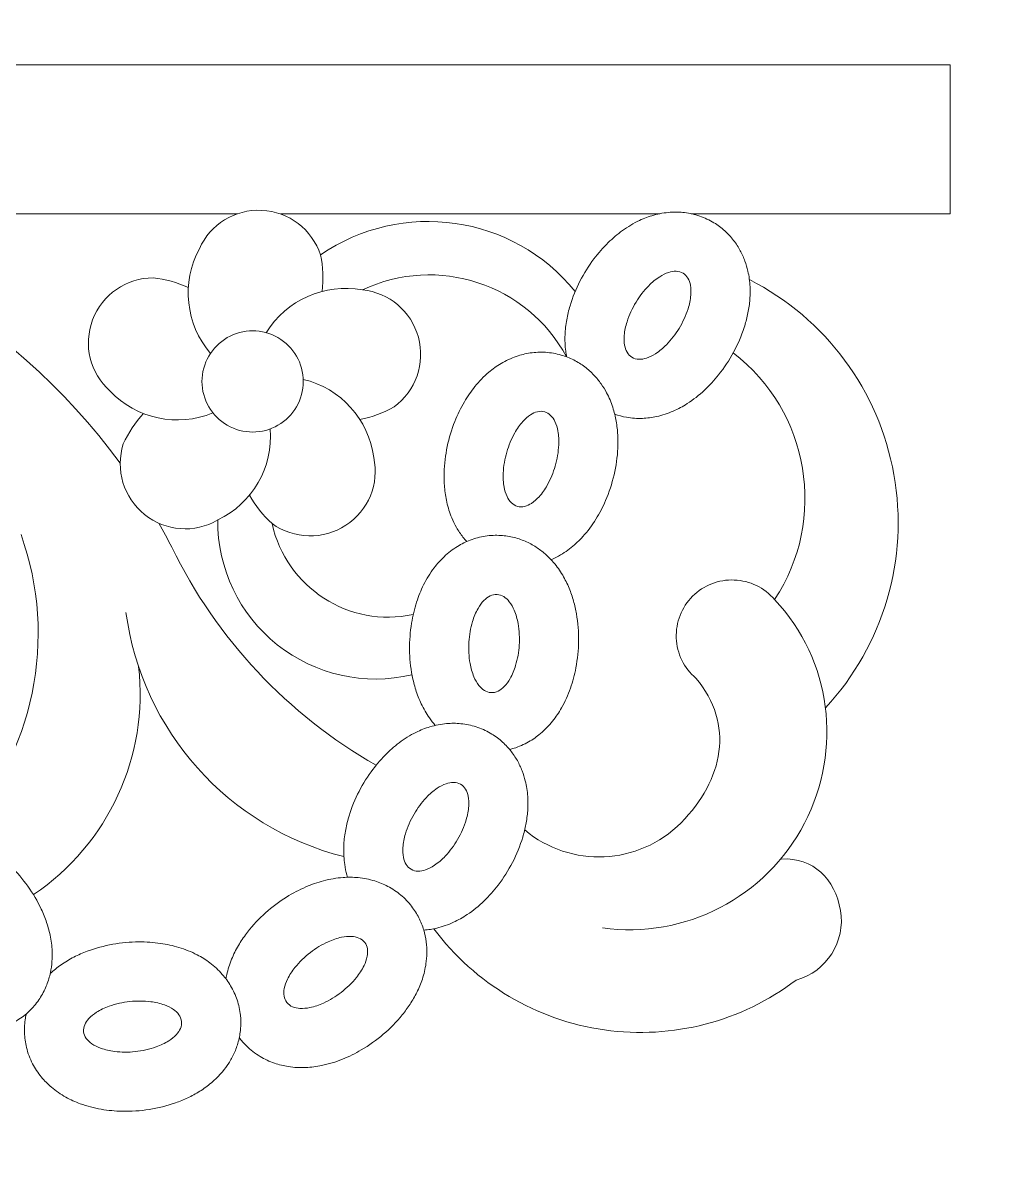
# Model space of a CAD drawing. Header units: millimetres. Extents: x 5151 to 5396, y 1629 to 1892.
# Drawn here: x 5331.88 to 5354.85, y 1809.92 to 1837.13 of the extents above; entities that cross this region are included whole.
import ezdxf

# ---------------------------------------------------------------- set-up
doc = ezdxf.new("R2010")
doc.units = ezdxf.units.MM
doc.header["$MEASUREMENT"] = 0
doc.layers.add('SITARA ALL', color=18, linetype='Continuous', true_color=0x000000)

msp = doc.modelspace()

# ---------------------------------------------------------------- linework, layer by layer
at = {"layer": 'SITARA ALL', "lineweight": 9}
for points, knots in [([(5151.918, 1891.909), (5151.918, 1891.909), (5395.918, 1891.909), (5395.918, 1891.909), (5395.918, 1891.909), (5395.918, 1769.909), (5395.918, 1769.909), (5395.918, 1769.909), (5151.918, 1769.909), (5151.918, 1769.909), (5151.918, 1769.909), (5151.918, 1891.909), (5151.918, 1891.909)], [0, 0, 0, 0, 0.25, 0.25, 0.25, 0.5, 0.5, 0.5, 0.75, 0.75, 0.75, 1, 1, 1, 1]), ([(5334.193, 1826.657), (5331.572, 1830.262), (5327.494, 1832.528), (5323.048, 1832.848), (5318.601, 1833.168), (5314.259, 1831.529), (5311.149, 1828.336)], [0, 0, 0, 0, 0.333333, 0.333333, 0.333333, 1, 1, 1, 1]), ([(5338.957, 1831.612), (5338.757, 1832.221), (5338.202, 1832.643), (5337.561, 1832.673), (5336.921, 1832.702), (5336.334, 1832.346), (5336.079, 1831.758)], [0, 0, 0, 0, 0.333333, 0.333333, 0.333333, 1, 1, 1, 1]), ([(5344.806, 1829.188), (5344.797, 1829.234), (5344.789, 1829.279), (5344.783, 1829.325), (5344.767, 1829.454), (5344.762, 1829.583), (5344.767, 1829.713), (5344.773, 1829.833), (5344.786, 1829.952), (5344.807, 1830.07), (5344.828, 1830.183), (5344.854, 1830.295), (5344.888, 1830.405), (5344.948, 1830.606), (5345.027, 1830.801), (5345.123, 1830.987), (5345.218, 1831.173), (5345.329, 1831.349), (5345.454, 1831.516), (5345.558, 1831.655), (5345.672, 1831.785), (5345.796, 1831.906), (5345.901, 1832.01), (5346.014, 1832.106), (5346.133, 1832.192), (5346.261, 1832.285), (5346.397, 1832.366), (5346.539, 1832.433), (5346.647, 1832.484), (5346.76, 1832.525), (5346.875, 1832.558), (5347.004, 1832.594), (5347.136, 1832.617), (5347.27, 1832.626), (5347.383, 1832.634), (5347.496, 1832.631), (5347.609, 1832.618), (5347.731, 1832.603), (5347.851, 1832.576), (5347.968, 1832.536), (5348.086, 1832.496), (5348.199, 1832.443), (5348.306, 1832.378)], [0, 0, 0, 0, 0.066667, 0.066667, 0.066667, 0.133333, 0.133333, 0.133333, 0.2, 0.2, 0.2, 0.266667, 0.266667, 0.266667, 0.333333, 0.333333, 0.333333, 0.4, 0.4, 0.4, 0.466667, 0.466667, 0.466667, 0.533333, 0.533333, 0.533333, 0.6, 0.6, 0.6, 0.666667, 0.666667, 0.666667, 0.733333, 0.733333, 0.733333, 0.8, 0.8, 0.8, 0.866667, 0.866667, 0.866667, 1, 1, 1, 1]), ([(5348.306, 1832.378), (5348.398, 1832.322), (5348.484, 1832.258), (5348.564, 1832.186), (5348.641, 1832.116), (5348.712, 1832.04), (5348.775, 1831.957), (5348.835, 1831.88), (5348.888, 1831.798), (5348.934, 1831.713), (5348.977, 1831.634), (5349.013, 1831.551), (5349.044, 1831.467), (5349.073, 1831.389), (5349.096, 1831.309), (5349.114, 1831.228), (5349.142, 1831.106), (5349.159, 1830.981), (5349.165, 1830.856), (5349.17, 1830.742), (5349.168, 1830.627), (5349.157, 1830.513), (5349.147, 1830.406), (5349.131, 1830.299), (5349.108, 1830.193), (5349.086, 1830.091), (5349.059, 1829.99), (5349.027, 1829.89), (5348.961, 1829.685), (5348.875, 1829.486), (5348.772, 1829.296), (5348.67, 1829.107), (5348.551, 1828.928), (5348.417, 1828.759), (5348.314, 1828.629), (5348.201, 1828.507), (5348.08, 1828.393), (5347.954, 1828.275), (5347.818, 1828.169), (5347.672, 1828.076), (5347.567, 1828.008), (5347.456, 1827.949), (5347.341, 1827.898), (5347.213, 1827.842), (5347.08, 1827.798), (5346.944, 1827.769), (5346.833, 1827.744), (5346.719, 1827.73), (5346.606, 1827.725), (5346.479, 1827.721), (5346.352, 1827.729), (5346.228, 1827.751), (5346.133, 1827.768), (5346.04, 1827.792), (5345.949, 1827.824)], [0, 0, 0, 0, 0.052632, 0.052632, 0.052632, 0.105263, 0.105263, 0.105263, 0.157895, 0.157895, 0.157895, 0.210526, 0.210526, 0.210526, 0.263158, 0.263158, 0.263158, 0.315789, 0.315789, 0.315789, 0.368421, 0.368421, 0.368421, 0.421053, 0.421053, 0.421053, 0.473684, 0.473684, 0.473684, 0.526316, 0.526316, 0.526316, 0.578947, 0.578947, 0.578947, 0.631579, 0.631579, 0.631579, 0.684211, 0.684211, 0.684211, 0.736842, 0.736842, 0.736842, 0.789474, 0.789474, 0.789474, 0.842105, 0.842105, 0.842105, 0.894737, 0.894737, 0.894737, 1, 1, 1, 1]), ([(5334.98, 1831.068), (5334.339, 1831.066), (5333.766, 1830.668), (5333.54, 1830.069), (5333.315, 1829.469), (5333.473, 1828.801), (5333.953, 1828.376)], [0, 0, 0, 0, 0.333333, 0.333333, 0.333333, 1, 1, 1, 1]), ([(5347.575, 1831.177), (5347.524, 1831.207), (5347.467, 1831.223), (5347.408, 1831.224), (5347.348, 1831.225), (5347.288, 1831.216), (5347.231, 1831.197), (5347.156, 1831.171), (5347.084, 1831.137), (5347.017, 1831.093), (5346.922, 1831.031), (5346.835, 1830.959), (5346.756, 1830.878), (5346.641, 1830.76), (5346.54, 1830.63), (5346.455, 1830.489), (5346.366, 1830.343), (5346.294, 1830.187), (5346.242, 1830.024), (5346.208, 1829.919), (5346.185, 1829.81), (5346.175, 1829.699), (5346.168, 1829.621), (5346.171, 1829.542), (5346.185, 1829.464), (5346.195, 1829.406), (5346.215, 1829.349), (5346.244, 1829.297), (5346.272, 1829.249), (5346.311, 1829.208), (5346.358, 1829.178), (5346.409, 1829.148), (5346.466, 1829.132), (5346.525, 1829.131), (5346.585, 1829.13), (5346.645, 1829.139), (5346.702, 1829.158), (5346.777, 1829.183), (5346.849, 1829.218), (5346.916, 1829.262), (5347.011, 1829.324), (5347.098, 1829.396), (5347.177, 1829.477), (5347.292, 1829.595), (5347.393, 1829.725), (5347.478, 1829.866), (5347.567, 1830.012), (5347.639, 1830.168), (5347.691, 1830.331), (5347.725, 1830.436), (5347.748, 1830.545), (5347.758, 1830.656), (5347.765, 1830.734), (5347.762, 1830.813), (5347.748, 1830.89), (5347.738, 1830.949), (5347.718, 1831.006), (5347.689, 1831.058), (5347.661, 1831.106), (5347.622, 1831.147), (5347.575, 1831.177)], [0, 0, 0, 0, 0.05, 0.05, 0.05, 0.1, 0.1, 0.1, 0.15, 0.15, 0.15, 0.2, 0.2, 0.2, 0.25, 0.25, 0.25, 0.3, 0.3, 0.3, 0.35, 0.35, 0.35, 0.4, 0.4, 0.4, 0.45, 0.45, 0.45, 0.5, 0.5, 0.5, 0.55, 0.55, 0.55, 0.6, 0.6, 0.6, 0.65, 0.65, 0.65, 0.7, 0.7, 0.7, 0.75, 0.75, 0.75, 0.8, 0.8, 0.8, 0.85, 0.85, 0.85, 0.9, 0.9, 0.9, 0.95, 0.95, 0.95, 1, 1, 1, 1]), ([(5350.957, 1820.838), (5352.339, 1822.331), (5352.941, 1824.385), (5352.584, 1826.388), (5352.226, 1828.39), (5350.963, 1830.103), (5349.15, 1831.025)], [0, 0, 0, 0, 0.333333, 0.333333, 0.333333, 1, 1, 1, 1]), ([(5340.703, 1827.998), (5341.221, 1828.377), (5341.45, 1829.036), (5341.281, 1829.654), (5341.111, 1830.272), (5340.59, 1830.719), (5339.952, 1830.78)], [0, 0, 0, 0, 0.333333, 0.333333, 0.333333, 1, 1, 1, 1]), ([(5338.547, 1828.604), (5338.547, 1829.034), (5338.318, 1829.431), (5337.945, 1829.646), (5337.573, 1829.862), (5337.114, 1829.862), (5336.741, 1829.646), (5336.368, 1829.431), (5336.139, 1829.034), (5336.139, 1828.604), (5336.139, 1828.173), (5336.368, 1827.776), (5336.741, 1827.561), (5337.114, 1827.346), (5337.573, 1827.346), (5337.945, 1827.561), (5338.318, 1827.776), (5338.547, 1828.173), (5338.547, 1828.604)], [0, 0, 0, 0, 0.166667, 0.166667, 0.166667, 0.333333, 0.333333, 0.333333, 0.5, 0.5, 0.5, 0.666667, 0.666667, 0.666667, 0.833333, 0.833333, 0.833333, 1, 1, 1, 1]), ([(5342.43, 1824.795), (5342.4, 1824.829), (5342.37, 1824.864), (5342.342, 1824.9), (5342.285, 1824.973), (5342.234, 1825.051), (5342.188, 1825.132), (5342.146, 1825.206), (5342.108, 1825.283), (5342.075, 1825.363), (5342.026, 1825.482), (5341.987, 1825.606), (5341.958, 1825.733), (5341.932, 1825.85), (5341.913, 1825.968), (5341.903, 1826.088), (5341.893, 1826.202), (5341.89, 1826.317), (5341.893, 1826.432), (5341.899, 1826.642), (5341.924, 1826.851), (5341.968, 1827.056), (5342.011, 1827.259), (5342.071, 1827.459), (5342.148, 1827.653), (5342.212, 1827.814), (5342.288, 1827.969), (5342.376, 1828.119), (5342.45, 1828.246), (5342.534, 1828.368), (5342.627, 1828.483), (5342.725, 1828.606), (5342.836, 1828.72), (5342.956, 1828.822), (5343.047, 1828.899), (5343.144, 1828.969), (5343.246, 1829.03), (5343.361, 1829.099), (5343.483, 1829.156), (5343.61, 1829.2), (5343.717, 1829.237), (5343.827, 1829.264), (5343.939, 1829.281), (5344.061, 1829.299), (5344.184, 1829.304), (5344.307, 1829.296), (5344.431, 1829.288), (5344.555, 1829.267), (5344.674, 1829.232)], [0, 0, 0, 0, 0.058824, 0.058824, 0.058824, 0.117647, 0.117647, 0.117647, 0.176471, 0.176471, 0.176471, 0.235294, 0.235294, 0.235294, 0.294118, 0.294118, 0.294118, 0.352941, 0.352941, 0.352941, 0.411765, 0.411765, 0.411765, 0.470588, 0.470588, 0.470588, 0.529412, 0.529412, 0.529412, 0.588235, 0.588235, 0.588235, 0.647059, 0.647059, 0.647059, 0.705882, 0.705882, 0.705882, 0.764706, 0.764706, 0.764706, 0.823529, 0.823529, 0.823529, 0.882353, 0.882353, 0.882353, 1, 1, 1, 1]), ([(5344.674, 1829.232), (5344.778, 1829.202), (5344.878, 1829.163), (5344.974, 1829.114), (5345.067, 1829.067), (5345.155, 1829.012), (5345.238, 1828.949), (5345.315, 1828.89), (5345.388, 1828.825), (5345.455, 1828.754), (5345.517, 1828.689), (5345.574, 1828.619), (5345.626, 1828.546), (5345.674, 1828.478), (5345.717, 1828.407), (5345.756, 1828.334), (5345.815, 1828.223), (5345.864, 1828.107), (5345.902, 1827.988), (5345.938, 1827.879), (5345.965, 1827.768), (5345.985, 1827.655), (5346.003, 1827.549), (5346.015, 1827.441), (5346.021, 1827.333), (5346.027, 1827.229), (5346.027, 1827.125), (5346.023, 1827.02), (5346.012, 1826.804), (5345.982, 1826.59), (5345.932, 1826.38), (5345.883, 1826.171), (5345.816, 1825.966), (5345.731, 1825.769), (5345.665, 1825.616), (5345.588, 1825.468), (5345.501, 1825.327), (5345.41, 1825.18), (5345.306, 1825.042), (5345.191, 1824.914), (5345.106, 1824.821), (5345.015, 1824.734), (5344.917, 1824.656), (5344.809, 1824.568), (5344.692, 1824.491), (5344.568, 1824.426), (5344.525, 1824.404), (5344.481, 1824.383), (5344.436, 1824.364)], [0, 0, 0, 0, 0.058824, 0.058824, 0.058824, 0.117647, 0.117647, 0.117647, 0.176471, 0.176471, 0.176471, 0.235294, 0.235294, 0.235294, 0.294118, 0.294118, 0.294118, 0.352941, 0.352941, 0.352941, 0.411765, 0.411765, 0.411765, 0.470588, 0.470588, 0.470588, 0.529412, 0.529412, 0.529412, 0.588235, 0.588235, 0.588235, 0.647059, 0.647059, 0.647059, 0.705882, 0.705882, 0.705882, 0.764706, 0.764706, 0.764706, 0.823529, 0.823529, 0.823529, 0.882353, 0.882353, 0.882353, 1, 1, 1, 1]), ([(5344.284, 1827.881), (5344.227, 1827.897), (5344.168, 1827.897), (5344.111, 1827.883), (5344.053, 1827.868), (5343.997, 1827.843), (5343.947, 1827.81), (5343.881, 1827.766), (5343.82, 1827.714), (5343.768, 1827.654), (5343.692, 1827.57), (5343.627, 1827.477), (5343.572, 1827.378), (5343.492, 1827.234), (5343.429, 1827.082), (5343.384, 1826.923), (5343.336, 1826.759), (5343.307, 1826.59), (5343.299, 1826.419), (5343.294, 1826.309), (5343.301, 1826.198), (5343.321, 1826.088), (5343.334, 1826.011), (5343.358, 1825.936), (5343.391, 1825.864), (5343.416, 1825.81), (5343.45, 1825.761), (5343.492, 1825.718), (5343.532, 1825.679), (5343.58, 1825.649), (5343.634, 1825.633), (5343.69, 1825.618), (5343.75, 1825.617), (5343.807, 1825.631), (5343.865, 1825.646), (5343.92, 1825.671), (5343.97, 1825.704), (5344.037, 1825.748), (5344.097, 1825.801), (5344.15, 1825.86), (5344.225, 1825.945), (5344.291, 1826.037), (5344.345, 1826.136), (5344.425, 1826.28), (5344.489, 1826.433), (5344.534, 1826.591), (5344.582, 1826.755), (5344.61, 1826.924), (5344.618, 1827.095), (5344.623, 1827.206), (5344.616, 1827.317), (5344.597, 1827.426), (5344.583, 1827.503), (5344.56, 1827.579), (5344.526, 1827.65), (5344.501, 1827.704), (5344.467, 1827.753), (5344.425, 1827.796), (5344.386, 1827.836), (5344.337, 1827.865), (5344.284, 1827.881)], [0, 0, 0, 0, 0.05, 0.05, 0.05, 0.1, 0.1, 0.1, 0.15, 0.15, 0.15, 0.2, 0.2, 0.2, 0.25, 0.25, 0.25, 0.3, 0.3, 0.3, 0.35, 0.35, 0.35, 0.4, 0.4, 0.4, 0.45, 0.45, 0.45, 0.5, 0.5, 0.5, 0.55, 0.55, 0.55, 0.6, 0.6, 0.6, 0.65, 0.65, 0.65, 0.7, 0.7, 0.7, 0.75, 0.75, 0.75, 0.8, 0.8, 0.8, 0.85, 0.85, 0.85, 0.9, 0.9, 0.9, 0.95, 0.95, 0.95, 1, 1, 1, 1]), ([(5334.269, 1827.118), (5334.073, 1826.508), (5334.274, 1825.84), (5334.775, 1825.44), (5335.275, 1825.04), (5335.96, 1824.983), (5336.512, 1825.309)], [0, 0, 0, 0, 0.333333, 0.333333, 0.333333, 1, 1, 1, 1]), ([(5337.806, 1825.221), (5338.326, 1824.846), (5339.023, 1824.831), (5339.558, 1825.183), (5340.094, 1825.536), (5340.359, 1826.169), (5340.22, 1826.795)], [0, 0, 0, 0, 0.333333, 0.333333, 0.333333, 1, 1, 1, 1]), ([(5336.512, 1825.309), (5336.503, 1824.155), (5337.025, 1823.061), (5337.928, 1822.342), (5338.832, 1821.624), (5340.008, 1821.359), (5341.13, 1821.628)], [0, 0, 0, 0, 0.333333, 0.333333, 0.333333, 1, 1, 1, 1]), ([(5341.684, 1820.423), (5341.635, 1820.479), (5341.588, 1820.539), (5341.545, 1820.6), (5341.471, 1820.706), (5341.406, 1820.819), (5341.35, 1820.936), (5341.299, 1821.045), (5341.255, 1821.157), (5341.219, 1821.271), (5341.185, 1821.381), (5341.157, 1821.492), (5341.135, 1821.605), (5341.095, 1821.811), (5341.074, 1822.02), (5341.073, 1822.23), (5341.071, 1822.438), (5341.086, 1822.646), (5341.12, 1822.852), (5341.147, 1823.023), (5341.188, 1823.191), (5341.241, 1823.356), (5341.286, 1823.497), (5341.341, 1823.634), (5341.407, 1823.766), (5341.476, 1823.908), (5341.559, 1824.042), (5341.654, 1824.168), (5341.726, 1824.263), (5341.806, 1824.352), (5341.893, 1824.435), (5341.99, 1824.527), (5342.097, 1824.609), (5342.211, 1824.679), (5342.308, 1824.739), (5342.409, 1824.789), (5342.515, 1824.829), (5342.63, 1824.873), (5342.749, 1824.905), (5342.871, 1824.924), (5342.994, 1824.943), (5343.119, 1824.949), (5343.243, 1824.941)], [0, 0, 0, 0, 0.066667, 0.066667, 0.066667, 0.133333, 0.133333, 0.133333, 0.2, 0.2, 0.2, 0.266667, 0.266667, 0.266667, 0.333333, 0.333333, 0.333333, 0.4, 0.4, 0.4, 0.466667, 0.466667, 0.466667, 0.533333, 0.533333, 0.533333, 0.6, 0.6, 0.6, 0.666667, 0.666667, 0.666667, 0.733333, 0.733333, 0.733333, 0.8, 0.8, 0.8, 0.866667, 0.866667, 0.866667, 1, 1, 1, 1]), ([(5343.243, 1824.941), (5343.351, 1824.934), (5343.457, 1824.918), (5343.562, 1824.891), (5343.662, 1824.865), (5343.76, 1824.83), (5343.855, 1824.787), (5343.943, 1824.746), (5344.028, 1824.699), (5344.109, 1824.644), (5344.184, 1824.594), (5344.254, 1824.538), (5344.321, 1824.478), (5344.382, 1824.422), (5344.44, 1824.362), (5344.494, 1824.299), (5344.576, 1824.204), (5344.648, 1824.101), (5344.712, 1823.993), (5344.77, 1823.894), (5344.821, 1823.792), (5344.864, 1823.686), (5344.905, 1823.586), (5344.941, 1823.484), (5344.97, 1823.38), (5344.998, 1823.279), (5345.021, 1823.177), (5345.039, 1823.074), (5345.076, 1822.861), (5345.093, 1822.646), (5345.09, 1822.43), (5345.087, 1822.215), (5345.065, 1822), (5345.025, 1821.789), (5344.994, 1821.626), (5344.951, 1821.465), (5344.896, 1821.308), (5344.84, 1821.145), (5344.769, 1820.988), (5344.683, 1820.838), (5344.621, 1820.729), (5344.551, 1820.624), (5344.472, 1820.526), (5344.386, 1820.417), (5344.288, 1820.317), (5344.181, 1820.227), (5344.094, 1820.154), (5344.001, 1820.088), (5343.902, 1820.031), (5343.792, 1819.968), (5343.676, 1819.917), (5343.555, 1819.878), (5343.521, 1819.867), (5343.487, 1819.858), (5343.452, 1819.849)], [0, 0, 0, 0, 0.052632, 0.052632, 0.052632, 0.105263, 0.105263, 0.105263, 0.157895, 0.157895, 0.157895, 0.210526, 0.210526, 0.210526, 0.263158, 0.263158, 0.263158, 0.315789, 0.315789, 0.315789, 0.368421, 0.368421, 0.368421, 0.421053, 0.421053, 0.421053, 0.473684, 0.473684, 0.473684, 0.526316, 0.526316, 0.526316, 0.578947, 0.578947, 0.578947, 0.631579, 0.631579, 0.631579, 0.684211, 0.684211, 0.684211, 0.736842, 0.736842, 0.736842, 0.789474, 0.789474, 0.789474, 0.842105, 0.842105, 0.842105, 0.894737, 0.894737, 0.894737, 1, 1, 1, 1]), ([(5349.75, 1823.415), (5349.509, 1823.698), (5349.162, 1823.867), (5348.791, 1823.881), (5348.42, 1823.896), (5348.062, 1823.757), (5347.799, 1823.494), (5347.537, 1823.232), (5347.397, 1822.872), (5347.412, 1822.501), (5347.426, 1822.131), (5347.594, 1821.784), (5347.877, 1821.544)], [0, 0, 0, 0, 0.2, 0.2, 0.2, 0.4, 0.4, 0.4, 0.6, 0.6, 0.6, 1, 1, 1, 1]), ([(5343.155, 1823.538), (5343.096, 1823.541), (5343.038, 1823.528), (5342.986, 1823.502), (5342.932, 1823.475), (5342.883, 1823.439), (5342.841, 1823.395), (5342.786, 1823.338), (5342.739, 1823.274), (5342.7, 1823.204), (5342.645, 1823.105), (5342.601, 1823.001), (5342.569, 1822.892), (5342.522, 1822.735), (5342.493, 1822.572), (5342.484, 1822.408), (5342.472, 1822.237), (5342.481, 1822.066), (5342.511, 1821.897), (5342.53, 1821.788), (5342.561, 1821.681), (5342.603, 1821.579), (5342.633, 1821.506), (5342.673, 1821.438), (5342.721, 1821.375), (5342.757, 1821.328), (5342.801, 1821.287), (5342.851, 1821.255), (5342.898, 1821.225), (5342.952, 1821.207), (5343.008, 1821.203), (5343.066, 1821.199), (5343.124, 1821.212), (5343.177, 1821.238), (5343.231, 1821.265), (5343.279, 1821.301), (5343.321, 1821.345), (5343.376, 1821.402), (5343.424, 1821.466), (5343.462, 1821.536), (5343.517, 1821.635), (5343.561, 1821.739), (5343.593, 1821.848), (5343.64, 1822.005), (5343.669, 1822.168), (5343.679, 1822.332), (5343.69, 1822.503), (5343.681, 1822.674), (5343.652, 1822.843), (5343.633, 1822.952), (5343.602, 1823.059), (5343.559, 1823.161), (5343.529, 1823.234), (5343.49, 1823.302), (5343.442, 1823.365), (5343.406, 1823.412), (5343.362, 1823.453), (5343.311, 1823.485), (5343.264, 1823.515), (5343.211, 1823.533), (5343.155, 1823.538)], [0, 0, 0, 0, 0.05, 0.05, 0.05, 0.1, 0.1, 0.1, 0.15, 0.15, 0.15, 0.2, 0.2, 0.2, 0.25, 0.25, 0.25, 0.3, 0.3, 0.3, 0.35, 0.35, 0.35, 0.4, 0.4, 0.4, 0.45, 0.45, 0.45, 0.5, 0.5, 0.5, 0.55, 0.55, 0.55, 0.6, 0.6, 0.6, 0.65, 0.65, 0.65, 0.7, 0.7, 0.7, 0.75, 0.75, 0.75, 0.8, 0.8, 0.8, 0.85, 0.85, 0.85, 0.9, 0.9, 0.9, 0.95, 0.95, 0.95, 1, 1, 1, 1]), ([(5345.657, 1815.606), (5347.623, 1815.336), (5349.545, 1816.332), (5350.457, 1818.094), (5351.369, 1819.856), (5351.105, 1821.967), (5349.75, 1823.415)], [0, 0, 0, 0, 0.333333, 0.333333, 0.333333, 1, 1, 1, 1]), ([(5343.809, 1817.936), (5344.904, 1817.019), (5346.519, 1817.093), (5347.525, 1818.108), (5348.531, 1819.122), (5348.803, 1820.456), (5347.877, 1821.544)], [0, 0, 0, 0, 0.333333, 0.333333, 0.333333, 1, 1, 1, 1]), ([(5339.6, 1816.811), (5339.594, 1816.829), (5339.589, 1816.847), (5339.584, 1816.866), (5339.561, 1816.948), (5339.543, 1817.032), (5339.531, 1817.116), (5339.512, 1817.245), (5339.504, 1817.374), (5339.507, 1817.504), (5339.51, 1817.624), (5339.521, 1817.744), (5339.54, 1817.862), (5339.558, 1817.976), (5339.583, 1818.088), (5339.614, 1818.199), (5339.67, 1818.4), (5339.745, 1818.597), (5339.838, 1818.785), (5339.929, 1818.972), (5340.036, 1819.151), (5340.158, 1819.32), (5340.259, 1819.461), (5340.371, 1819.593), (5340.492, 1819.717), (5340.595, 1819.823), (5340.706, 1819.92), (5340.824, 1820.009), (5340.95, 1820.105), (5341.084, 1820.188), (5341.225, 1820.258), (5341.333, 1820.311), (5341.444, 1820.355), (5341.558, 1820.389), (5341.687, 1820.428), (5341.819, 1820.454), (5341.953, 1820.466), (5342.065, 1820.476), (5342.178, 1820.475), (5342.291, 1820.464), (5342.413, 1820.452), (5342.534, 1820.427), (5342.652, 1820.389), (5342.77, 1820.351), (5342.885, 1820.301), (5342.992, 1820.238)], [0, 0, 0, 0, 0.0625, 0.0625, 0.0625, 0.125, 0.125, 0.125, 0.1875, 0.1875, 0.1875, 0.25, 0.25, 0.25, 0.3125, 0.3125, 0.3125, 0.375, 0.375, 0.375, 0.4375, 0.4375, 0.4375, 0.5, 0.5, 0.5, 0.5625, 0.5625, 0.5625, 0.625, 0.625, 0.625, 0.6875, 0.6875, 0.6875, 0.75, 0.75, 0.75, 0.8125, 0.8125, 0.8125, 0.875, 0.875, 0.875, 1, 1, 1, 1]), ([(5342.992, 1820.238), (5343.086, 1820.184), (5343.173, 1820.121), (5343.255, 1820.05), (5343.333, 1819.982), (5343.405, 1819.907), (5343.47, 1819.826), (5343.531, 1819.75), (5343.586, 1819.669), (5343.634, 1819.585), (5343.678, 1819.506), (5343.716, 1819.425), (5343.749, 1819.341), (5343.779, 1819.263), (5343.804, 1819.184), (5343.824, 1819.104), (5343.854, 1818.982), (5343.873, 1818.858), (5343.881, 1818.733), (5343.889, 1818.618), (5343.889, 1818.504), (5343.88, 1818.39), (5343.872, 1818.282), (5343.858, 1818.175), (5343.837, 1818.069), (5343.818, 1817.966), (5343.793, 1817.865), (5343.762, 1817.764), (5343.7, 1817.558), (5343.619, 1817.357), (5343.519, 1817.165), (5343.421, 1816.974), (5343.305, 1816.792), (5343.175, 1816.622), (5343.074, 1816.49), (5342.964, 1816.365), (5342.844, 1816.249), (5342.721, 1816.129), (5342.587, 1816.02), (5342.443, 1815.924), (5342.339, 1815.854), (5342.229, 1815.792), (5342.115, 1815.74), (5341.989, 1815.681), (5341.857, 1815.635), (5341.721, 1815.602), (5341.619, 1815.578), (5341.514, 1815.562), (5341.409, 1815.554)], [0, 0, 0, 0, 0.058824, 0.058824, 0.058824, 0.117647, 0.117647, 0.117647, 0.176471, 0.176471, 0.176471, 0.235294, 0.235294, 0.235294, 0.294118, 0.294118, 0.294118, 0.352941, 0.352941, 0.352941, 0.411765, 0.411765, 0.411765, 0.470588, 0.470588, 0.470588, 0.529412, 0.529412, 0.529412, 0.588235, 0.588235, 0.588235, 0.647059, 0.647059, 0.647059, 0.705882, 0.705882, 0.705882, 0.764706, 0.764706, 0.764706, 0.823529, 0.823529, 0.823529, 0.882353, 0.882353, 0.882353, 1, 1, 1, 1]), ([(5342.285, 1819.022), (5342.234, 1819.051), (5342.176, 1819.066), (5342.118, 1819.066), (5342.058, 1819.066), (5341.998, 1819.056), (5341.941, 1819.035), (5341.866, 1819.009), (5341.795, 1818.973), (5341.729, 1818.928), (5341.636, 1818.864), (5341.55, 1818.79), (5341.473, 1818.708), (5341.36, 1818.588), (5341.261, 1818.455), (5341.179, 1818.312), (5341.093, 1818.165), (5341.024, 1818.008), (5340.975, 1817.844), (5340.943, 1817.738), (5340.923, 1817.628), (5340.915, 1817.518), (5340.909, 1817.439), (5340.914, 1817.36), (5340.929, 1817.283), (5340.94, 1817.225), (5340.961, 1817.168), (5340.991, 1817.117), (5341.02, 1817.069), (5341.06, 1817.029), (5341.108, 1817), (5341.159, 1816.971), (5341.217, 1816.956), (5341.275, 1816.956), (5341.335, 1816.956), (5341.395, 1816.967), (5341.452, 1816.987), (5341.527, 1817.014), (5341.598, 1817.05), (5341.664, 1817.095), (5341.757, 1817.158), (5341.843, 1817.232), (5341.921, 1817.315), (5342.033, 1817.435), (5342.132, 1817.567), (5342.214, 1817.71), (5342.301, 1817.858), (5342.369, 1818.015), (5342.418, 1818.179), (5342.45, 1818.285), (5342.47, 1818.394), (5342.478, 1818.505), (5342.484, 1818.583), (5342.479, 1818.662), (5342.464, 1818.739), (5342.453, 1818.798), (5342.432, 1818.854), (5342.402, 1818.905), (5342.373, 1818.953), (5342.333, 1818.994), (5342.285, 1819.022)], [0, 0, 0, 0, 0.05, 0.05, 0.05, 0.1, 0.1, 0.1, 0.15, 0.15, 0.15, 0.2, 0.2, 0.2, 0.25, 0.25, 0.25, 0.3, 0.3, 0.3, 0.35, 0.35, 0.35, 0.4, 0.4, 0.4, 0.45, 0.45, 0.45, 0.5, 0.5, 0.5, 0.55, 0.55, 0.55, 0.6, 0.6, 0.6, 0.65, 0.65, 0.65, 0.7, 0.7, 0.7, 0.75, 0.75, 0.75, 0.8, 0.8, 0.8, 0.85, 0.85, 0.85, 0.9, 0.9, 0.9, 0.95, 0.95, 0.95, 1, 1, 1, 1]), ([(5328.595, 1817.462), (5328.533, 1817.406), (5328.476, 1817.346), (5328.423, 1817.282), (5328.357, 1817.202), (5328.298, 1817.116), (5328.247, 1817.025), (5328.199, 1816.94), (5328.159, 1816.852), (5328.125, 1816.76), (5328.095, 1816.676), (5328.07, 1816.589), (5328.052, 1816.501), (5328.035, 1816.419), (5328.024, 1816.337), (5328.017, 1816.255), (5328.008, 1816.129), (5328.009, 1816.004), (5328.021, 1815.879), (5328.033, 1815.765), (5328.052, 1815.652), (5328.079, 1815.541), (5328.105, 1815.436), (5328.136, 1815.333), (5328.174, 1815.231), (5328.21, 1815.133), (5328.252, 1815.037), (5328.298, 1814.944), (5328.394, 1814.75), (5328.507, 1814.566), (5328.637, 1814.393), (5328.765, 1814.221), (5328.909, 1814.06), (5329.066, 1813.913), (5329.187, 1813.799), (5329.316, 1813.695), (5329.453, 1813.6), (5329.594, 1813.502), (5329.745, 1813.416), (5329.902, 1813.345), (5330.017, 1813.294), (5330.135, 1813.251), (5330.256, 1813.218), (5330.391, 1813.18), (5330.528, 1813.157), (5330.668, 1813.147), (5330.781, 1813.139), (5330.895, 1813.141), (5331.008, 1813.154), (5331.134, 1813.167), (5331.258, 1813.194), (5331.379, 1813.234), (5331.51, 1813.277), (5331.635, 1813.336), (5331.752, 1813.409), (5331.853, 1813.471), (5331.946, 1813.544), (5332.032, 1813.627), (5332.116, 1813.707), (5332.192, 1813.797), (5332.259, 1813.893), (5332.321, 1813.984), (5332.375, 1814.081), (5332.42, 1814.182), (5332.461, 1814.275), (5332.494, 1814.371), (5332.519, 1814.47), (5332.542, 1814.56), (5332.558, 1814.652), (5332.568, 1814.745), (5332.577, 1814.83), (5332.58, 1814.915), (5332.579, 1815.001), (5332.576, 1815.131), (5332.563, 1815.26), (5332.538, 1815.387), (5332.516, 1815.505), (5332.485, 1815.621), (5332.447, 1815.735), (5332.41, 1815.844), (5332.368, 1815.951), (5332.319, 1816.055), (5332.23, 1816.245), (5332.123, 1816.426), (5332.001, 1816.596), (5331.88, 1816.766), (5331.745, 1816.925), (5331.597, 1817.071), (5331.474, 1817.193), (5331.342, 1817.306), (5331.202, 1817.408), (5331.083, 1817.495), (5330.957, 1817.573), (5330.827, 1817.642), (5330.687, 1817.715), (5330.541, 1817.775), (5330.39, 1817.82), (5330.39, 1817.82), (5330.366, 1817.827), (5330.366, 1817.827)], [0, 0, 0, 0, 0.029412, 0.029412, 0.029412, 0.058824, 0.058824, 0.058824, 0.088235, 0.088235, 0.088235, 0.117647, 0.117647, 0.117647, 0.147059, 0.147059, 0.147059, 0.176471, 0.176471, 0.176471, 0.205882, 0.205882, 0.205882, 0.235294, 0.235294, 0.235294, 0.264706, 0.264706, 0.264706, 0.294118, 0.294118, 0.294118, 0.323529, 0.323529, 0.323529, 0.352941, 0.352941, 0.352941, 0.382353, 0.382353, 0.382353, 0.411765, 0.411765, 0.411765, 0.441176, 0.441176, 0.441176, 0.470588, 0.470588, 0.470588, 0.5, 0.5, 0.5, 0.529412, 0.529412, 0.529412, 0.558824, 0.558824, 0.558824, 0.588235, 0.588235, 0.588235, 0.617647, 0.617647, 0.617647, 0.647059, 0.647059, 0.647059, 0.676471, 0.676471, 0.676471, 0.705882, 0.705882, 0.705882, 0.735294, 0.735294, 0.735294, 0.764706, 0.764706, 0.764706, 0.794118, 0.794118, 0.794118, 0.823529, 0.823529, 0.823529, 0.852941, 0.852941, 0.852941, 0.882353, 0.882353, 0.882353, 0.911765, 0.911765, 0.911765, 0.941176, 0.941176, 0.941176, 1, 1, 1, 1]), ([(5350.261, 1814.365), (5350.985, 1814.566), (5351.439, 1815.281), (5351.315, 1816.022), (5351.19, 1816.762), (5350.663, 1817.292), (5349.914, 1817.245)], [0, 0, 0, 0, 0.333333, 0.333333, 0.333333, 1, 1, 1, 1]), ([(5336.707, 1814.396), (5336.716, 1814.444), (5336.725, 1814.491), (5336.737, 1814.537), (5336.768, 1814.663), (5336.81, 1814.786), (5336.862, 1814.905), (5336.909, 1815.015), (5336.965, 1815.122), (5337.027, 1815.224), (5337.087, 1815.323), (5337.152, 1815.417), (5337.223, 1815.508), (5337.351, 1815.674), (5337.495, 1815.827), (5337.652, 1815.966), (5337.807, 1816.105), (5337.974, 1816.23), (5338.151, 1816.341), (5338.297, 1816.433), (5338.451, 1816.513), (5338.61, 1816.582), (5338.745, 1816.641), (5338.885, 1816.689), (5339.028, 1816.727), (5339.18, 1816.768), (5339.336, 1816.794), (5339.493, 1816.806), (5339.612, 1816.814), (5339.732, 1816.813), (5339.851, 1816.802), (5339.984, 1816.789), (5340.116, 1816.763), (5340.245, 1816.723), (5340.353, 1816.69), (5340.457, 1816.647), (5340.557, 1816.594), (5340.666, 1816.536), (5340.769, 1816.468), (5340.863, 1816.389), (5340.959, 1816.309), (5341.045, 1816.218), (5341.122, 1816.12)], [0, 0, 0, 0, 0.066667, 0.066667, 0.066667, 0.133333, 0.133333, 0.133333, 0.2, 0.2, 0.2, 0.266667, 0.266667, 0.266667, 0.333333, 0.333333, 0.333333, 0.4, 0.4, 0.4, 0.466667, 0.466667, 0.466667, 0.533333, 0.533333, 0.533333, 0.6, 0.6, 0.6, 0.666667, 0.666667, 0.666667, 0.733333, 0.733333, 0.733333, 0.8, 0.8, 0.8, 0.866667, 0.866667, 0.866667, 1, 1, 1, 1]), ([(5341.122, 1816.12), (5341.187, 1816.034), (5341.245, 1815.943), (5341.293, 1815.847), (5341.34, 1815.754), (5341.379, 1815.658), (5341.408, 1815.558), (5341.436, 1815.465), (5341.456, 1815.369), (5341.468, 1815.273), (5341.48, 1815.183), (5341.485, 1815.093), (5341.483, 1815.003), (5341.481, 1814.92), (5341.475, 1814.838), (5341.463, 1814.756), (5341.444, 1814.631), (5341.415, 1814.509), (5341.376, 1814.39), (5341.34, 1814.281), (5341.296, 1814.175), (5341.245, 1814.073), (5341.197, 1813.976), (5341.143, 1813.882), (5341.084, 1813.792), (5341.027, 1813.705), (5340.966, 1813.62), (5340.9, 1813.539), (5340.764, 1813.371), (5340.613, 1813.216), (5340.448, 1813.076), (5340.285, 1812.936), (5340.11, 1812.811), (5339.924, 1812.703), (5339.781, 1812.618), (5339.632, 1812.545), (5339.478, 1812.483), (5339.318, 1812.418), (5339.152, 1812.368), (5338.983, 1812.333), (5338.86, 1812.308), (5338.735, 1812.292), (5338.61, 1812.286), (5338.471, 1812.28), (5338.331, 1812.287), (5338.193, 1812.308), (5338.08, 1812.325), (5337.97, 1812.353), (5337.862, 1812.389), (5337.742, 1812.431), (5337.627, 1812.484), (5337.518, 1812.549), (5337.4, 1812.62), (5337.291, 1812.705), (5337.193, 1812.802), (5337.132, 1812.862), (5337.076, 1812.927), (5337.024, 1812.995)], [0, 0, 0, 0, 0.05, 0.05, 0.05, 0.1, 0.1, 0.1, 0.15, 0.15, 0.15, 0.2, 0.2, 0.2, 0.25, 0.25, 0.25, 0.3, 0.3, 0.3, 0.35, 0.35, 0.35, 0.4, 0.4, 0.4, 0.45, 0.45, 0.45, 0.5, 0.5, 0.5, 0.55, 0.55, 0.55, 0.6, 0.6, 0.6, 0.65, 0.65, 0.65, 0.7, 0.7, 0.7, 0.75, 0.75, 0.75, 0.8, 0.8, 0.8, 0.85, 0.85, 0.85, 0.9, 0.9, 0.9, 1, 1, 1, 1]), ([(5341.65, 1815.587), (5342.627, 1814.276), (5344.087, 1813.41), (5345.705, 1813.181), (5347.324, 1812.953), (5348.96, 1813.376), (5350.261, 1814.365)], [0, 0, 0, 0, 0.333333, 0.333333, 0.333333, 1, 1, 1, 1]), ([(5332.531, 1814.52), (5332.611, 1814.595), (5332.697, 1814.664), (5332.788, 1814.727), (5332.886, 1814.796), (5332.989, 1814.858), (5333.096, 1814.912), (5333.198, 1814.965), (5333.304, 1815.011), (5333.411, 1815.051), (5333.608, 1815.125), (5333.81, 1815.18), (5334.017, 1815.216), (5334.222, 1815.253), (5334.43, 1815.272), (5334.638, 1815.274), (5334.811, 1815.275), (5334.984, 1815.263), (5335.156, 1815.239), (5335.302, 1815.218), (5335.446, 1815.186), (5335.588, 1815.143), (5335.739, 1815.098), (5335.885, 1815.039), (5336.025, 1814.966), (5336.131, 1814.911), (5336.232, 1814.847), (5336.327, 1814.775), (5336.435, 1814.694), (5336.533, 1814.603), (5336.622, 1814.502), (5336.696, 1814.417), (5336.763, 1814.325), (5336.82, 1814.227), (5336.883, 1814.121), (5336.934, 1814.009), (5336.973, 1813.892), (5337.012, 1813.774), (5337.039, 1813.652), (5337.052, 1813.528)], [0, 0, 0, 0, 0.071429, 0.071429, 0.071429, 0.142857, 0.142857, 0.142857, 0.214286, 0.214286, 0.214286, 0.285714, 0.285714, 0.285714, 0.357143, 0.357143, 0.357143, 0.428571, 0.428571, 0.428571, 0.5, 0.5, 0.5, 0.571429, 0.571429, 0.571429, 0.642857, 0.642857, 0.642857, 0.714286, 0.714286, 0.714286, 0.785714, 0.785714, 0.785714, 0.857143, 0.857143, 0.857143, 1, 1, 1, 1]), ([(5340.007, 1815.261), (5339.971, 1815.307), (5339.923, 1815.343), (5339.869, 1815.365), (5339.813, 1815.388), (5339.754, 1815.401), (5339.694, 1815.403), (5339.614, 1815.407), (5339.535, 1815.401), (5339.457, 1815.384), (5339.346, 1815.36), (5339.239, 1815.324), (5339.136, 1815.277), (5338.987, 1815.208), (5338.845, 1815.123), (5338.715, 1815.022), (5338.579, 1814.918), (5338.456, 1814.798), (5338.349, 1814.665), (5338.279, 1814.579), (5338.219, 1814.485), (5338.17, 1814.386), (5338.135, 1814.315), (5338.11, 1814.241), (5338.095, 1814.163), (5338.083, 1814.105), (5338.081, 1814.045), (5338.09, 1813.986), (5338.098, 1813.931), (5338.12, 1813.878), (5338.154, 1813.834), (5338.19, 1813.788), (5338.238, 1813.752), (5338.292, 1813.73), (5338.348, 1813.707), (5338.407, 1813.694), (5338.467, 1813.692), (5338.547, 1813.688), (5338.626, 1813.695), (5338.704, 1813.711), (5338.815, 1813.735), (5338.922, 1813.771), (5339.025, 1813.818), (5339.174, 1813.887), (5339.316, 1813.972), (5339.446, 1814.073), (5339.582, 1814.177), (5339.704, 1814.297), (5339.812, 1814.43), (5339.882, 1814.516), (5339.942, 1814.61), (5339.991, 1814.709), (5340.025, 1814.78), (5340.051, 1814.855), (5340.066, 1814.932), (5340.078, 1814.99), (5340.08, 1815.05), (5340.071, 1815.109), (5340.063, 1815.164), (5340.041, 1815.217), (5340.007, 1815.261)], [0, 0, 0, 0, 0.05, 0.05, 0.05, 0.1, 0.1, 0.1, 0.15, 0.15, 0.15, 0.2, 0.2, 0.2, 0.25, 0.25, 0.25, 0.3, 0.3, 0.3, 0.35, 0.35, 0.35, 0.4, 0.4, 0.4, 0.45, 0.45, 0.45, 0.5, 0.5, 0.5, 0.55, 0.55, 0.55, 0.6, 0.6, 0.6, 0.65, 0.65, 0.65, 0.7, 0.7, 0.7, 0.75, 0.75, 0.75, 0.8, 0.8, 0.8, 0.85, 0.85, 0.85, 0.9, 0.9, 0.9, 0.95, 0.95, 0.95, 1, 1, 1, 1]), ([(5335.653, 1813.381), (5335.646, 1813.439), (5335.625, 1813.495), (5335.59, 1813.542), (5335.554, 1813.591), (5335.51, 1813.633), (5335.461, 1813.666), (5335.395, 1813.711), (5335.324, 1813.747), (5335.249, 1813.774), (5335.142, 1813.812), (5335.032, 1813.838), (5334.919, 1813.851), (5334.756, 1813.871), (5334.591, 1813.873), (5334.427, 1813.855), (5334.257, 1813.838), (5334.09, 1813.8), (5333.929, 1813.743), (5333.824, 1813.706), (5333.724, 1813.658), (5333.63, 1813.599), (5333.563, 1813.557), (5333.502, 1813.507), (5333.449, 1813.449), (5333.408, 1813.406), (5333.375, 1813.356), (5333.352, 1813.301), (5333.33, 1813.249), (5333.321, 1813.193), (5333.326, 1813.138), (5333.333, 1813.079), (5333.355, 1813.024), (5333.389, 1812.977), (5333.425, 1812.928), (5333.469, 1812.886), (5333.518, 1812.852), (5333.584, 1812.808), (5333.655, 1812.771), (5333.73, 1812.745), (5333.837, 1812.707), (5333.947, 1812.681), (5334.06, 1812.667), (5334.223, 1812.647), (5334.388, 1812.646), (5334.552, 1812.664), (5334.722, 1812.681), (5334.889, 1812.719), (5335.051, 1812.776), (5335.155, 1812.813), (5335.255, 1812.861), (5335.349, 1812.92), (5335.416, 1812.962), (5335.477, 1813.012), (5335.53, 1813.069), (5335.571, 1813.113), (5335.604, 1813.163), (5335.627, 1813.218), (5335.65, 1813.269), (5335.658, 1813.326), (5335.653, 1813.381)], [0, 0, 0, 0, 0.05, 0.05, 0.05, 0.1, 0.1, 0.1, 0.15, 0.15, 0.15, 0.2, 0.2, 0.2, 0.25, 0.25, 0.25, 0.3, 0.3, 0.3, 0.35, 0.35, 0.35, 0.4, 0.4, 0.4, 0.45, 0.45, 0.45, 0.5, 0.5, 0.5, 0.55, 0.55, 0.55, 0.6, 0.6, 0.6, 0.65, 0.65, 0.65, 0.7, 0.7, 0.7, 0.75, 0.75, 0.75, 0.8, 0.8, 0.8, 0.85, 0.85, 0.85, 0.9, 0.9, 0.9, 0.95, 0.95, 0.95, 1, 1, 1, 1]), ([(5337.052, 1813.528), (5337.063, 1813.421), (5337.064, 1813.313), (5337.055, 1813.205), (5337.046, 1813.102), (5337.028, 1812.999), (5337.001, 1812.899), (5336.976, 1812.805), (5336.943, 1812.713), (5336.903, 1812.625), (5336.866, 1812.543), (5336.823, 1812.464), (5336.774, 1812.388), (5336.729, 1812.318), (5336.68, 1812.251), (5336.627, 1812.187), (5336.546, 1812.091), (5336.458, 1812.002), (5336.361, 1811.922), (5336.274, 1811.848), (5336.181, 1811.781), (5336.084, 1811.72), (5335.992, 1811.663), (5335.897, 1811.611), (5335.8, 1811.565), (5335.705, 1811.521), (5335.608, 1811.481), (5335.51, 1811.446), (5335.306, 1811.375), (5335.096, 1811.322), (5334.883, 1811.289), (5334.67, 1811.256), (5334.456, 1811.241), (5334.241, 1811.246), (5334.075, 1811.249), (5333.909, 1811.265), (5333.745, 1811.293), (5333.575, 1811.321), (5333.408, 1811.366), (5333.246, 1811.425), (5333.128, 1811.468), (5333.013, 1811.52), (5332.903, 1811.581), (5332.781, 1811.648), (5332.666, 1811.728), (5332.56, 1811.818), (5332.473, 1811.892), (5332.393, 1811.973), (5332.32, 1812.061), (5332.24, 1812.159), (5332.17, 1812.265), (5332.112, 1812.377), (5332.048, 1812.499), (5332, 1812.629), (5331.967, 1812.763), (5331.939, 1812.878), (5331.923, 1812.996), (5331.919, 1813.115), (5331.915, 1813.231), (5331.923, 1813.348), (5331.943, 1813.463), (5331.949, 1813.497), (5331.956, 1813.531), (5331.964, 1813.564)], [0, 0, 0, 0, 0.045455, 0.045455, 0.045455, 0.090909, 0.090909, 0.090909, 0.136364, 0.136364, 0.136364, 0.181818, 0.181818, 0.181818, 0.227273, 0.227273, 0.227273, 0.272727, 0.272727, 0.272727, 0.318182, 0.318182, 0.318182, 0.363636, 0.363636, 0.363636, 0.409091, 0.409091, 0.409091, 0.454545, 0.454545, 0.454545, 0.5, 0.5, 0.5, 0.545455, 0.545455, 0.545455, 0.590909, 0.590909, 0.590909, 0.636364, 0.636364, 0.636364, 0.681818, 0.681818, 0.681818, 0.727273, 0.727273, 0.727273, 0.772727, 0.772727, 0.772727, 0.818182, 0.818182, 0.818182, 0.863636, 0.863636, 0.863636, 0.909091, 0.909091, 0.909091, 1, 1, 1, 1])]:
    msp.add_open_spline(points, degree=3, knots=knots, dxfattribs=at)
for points in [[(5153.918, 1836.133), (5153.918, 1836.133), (5353.918, 1836.133), (5353.918, 1836.133)], [(5353.918, 1836.133), (5353.918, 1836.133), (5353.918, 1832.592), (5353.918, 1832.592)], [(5345.01, 1830.746), (5343.525, 1832.568), (5340.893, 1832.947), (5338.957, 1831.612)], [(5336.979, 1832.592), (5336.979, 1832.592), (5324.963, 1832.592), (5324.963, 1832.592)], [(5347.015, 1832.592), (5347.015, 1832.592), (5338.002, 1832.592), (5338.002, 1832.592)], [(5353.918, 1832.592), (5353.918, 1832.592), (5347.767, 1832.592), (5347.767, 1832.592)], [(5336.079, 1831.758), (5335.643, 1830.954), (5335.746, 1829.965), (5336.341, 1829.271)], [(5338.992, 1830.746), (5339.028, 1831.035), (5339.016, 1831.327), (5338.957, 1831.612)], [(5344.806, 1829.188), (5343.867, 1830.925), (5341.736, 1831.626), (5339.952, 1830.78)], [(5335.815, 1830.834), (5335.552, 1830.957), (5335.27, 1831.036), (5334.98, 1831.068)], [(5339.952, 1830.78), (5339.053, 1830.947), (5338.145, 1830.543), (5337.668, 1829.763)], [(5349.75, 1823.415), (5351.008, 1825.329), (5350.581, 1827.887), (5348.765, 1829.283)], [(5340.22, 1826.795), (5340.1, 1827.702), (5339.436, 1828.441), (5338.546, 1828.653)], [(5333.953, 1828.376), (5334.582, 1827.713), (5335.554, 1827.506), (5336.399, 1827.856)], [(5339.89, 1827.697), (5340.176, 1827.753), (5340.451, 1827.854), (5340.703, 1827.998)], [(5334.75, 1827.84), (5334.551, 1827.627), (5334.389, 1827.383), (5334.269, 1827.118)], [(5336.512, 1825.309), (5337.337, 1825.703), (5337.835, 1826.563), (5337.762, 1827.475)], [(5337.268, 1825.901), (5337.409, 1825.646), (5337.591, 1825.417), (5337.806, 1825.221)], [(5335.421, 1824.66), (5335.322, 1824.852), (5335.22, 1825.042), (5335.113, 1825.23)], [(5337.806, 1825.221), (5338.14, 1823.699), (5339.637, 1822.733), (5341.16, 1823.061)], [(5330.366, 1817.827), (5332.148, 1819.746), (5332.717, 1822.494), (5331.838, 1824.961)], [(5335.421, 1824.66), (5336.481, 1822.482), (5338.173, 1820.676), (5340.278, 1819.476)], [(5334.332, 1823.106), (5334.711, 1820.294), (5336.76, 1817.997), (5339.511, 1817.302)], [(5332.133, 1816.398), (5333.913, 1817.599), (5334.876, 1819.689), (5334.631, 1821.823)]]:
    msp.add_open_spline(points, degree=3, dxfattribs=at)

doc.saveas('drawing.dxf')
